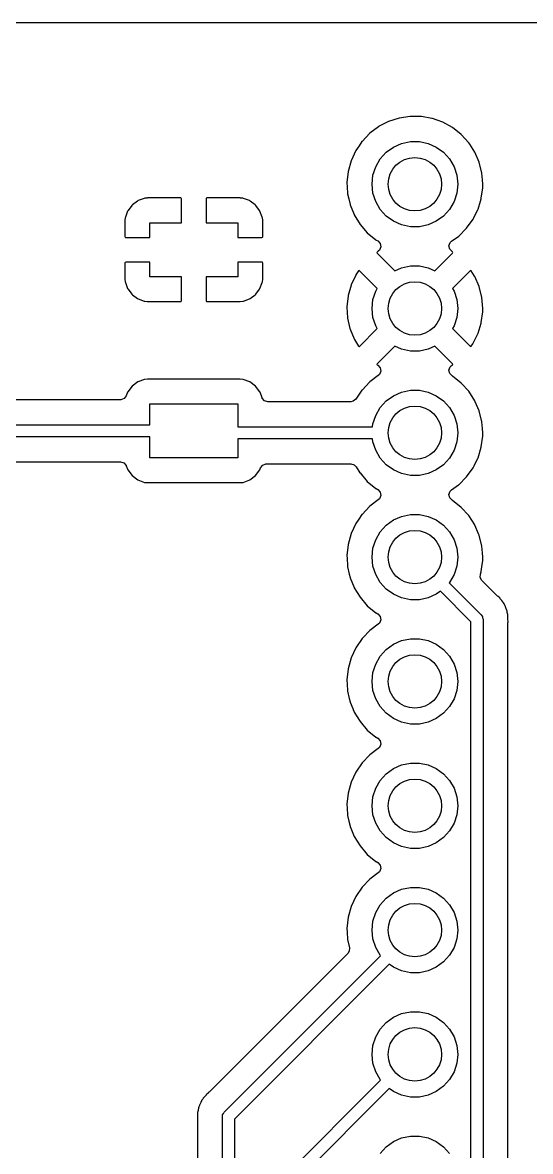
# Model space of a CAD drawing. Extents: x 189 to 319, y -167 to -61.
# Drawn here: x 253.6 to 263.98, y -83.89 to -60.82 of the extents above; entities that cross this region are included whole.
import ezdxf

# ---------------------------------------------------------------- set-up
doc = ezdxf.new("R2010")
doc.units = 0
doc.layers.add('BLACK', color=7, linetype='CONTINUOUS')

msp = doc.modelspace()

# ---------------------------------------------------------------- linework, layer by layer
at = {"layer": 'BLACK', "linetype": 'CONTINUOUS'}
for p, q in [((234.312, -60.8225), (273.681, -60.8225)), ((260.875, -62.9518), (260.702, -63.0823)), ((260.88, -62.9487), (260.875, -62.9518)), ((260.875, -62.9518), (260.875, -62.9518)), ((261.082, -62.8436), (260.88, -62.9487)), ((261.298, -62.7728), (261.082, -62.8436)), ((261.523, -62.7384), (261.298, -62.7728)), ((261.528, -62.7384), (261.523, -62.7384)), ((261.664, -62.7401), (261.528, -62.7384)), ((261.528, -62.7384), (261.528, -62.7384)), ((261.751, -62.7412), (261.664, -62.7401)), ((261.756, -62.7421), (261.751, -62.7412)), ((261.97, -62.7802), (261.756, -62.7421)), ((261.756, -62.7421), (261.756, -62.7421)), ((261.975, -62.7811), (261.97, -62.7802)), ((261.97, -62.7802), (261.97, -62.7802)), ((261.98, -62.7828), (261.975, -62.7811)), ((262.074, -62.816), (261.98, -62.7828)), ((261.98, -62.7828), (261.98, -62.7828)), ((262.19, -62.8571), (262.074, -62.816)), ((262.389, -62.9672), (262.19, -62.8571)), ((260.697, -63.0854), (260.54, -63.2501)), ((260.702, -63.0823), (260.697, -63.0854)), ((262.568, -63.1083), (262.389, -62.9672)), ((262.721, -63.2767), (262.568, -63.1083)), ((260.479, -63.3398), (260.412, -63.4382)), ((260.537, -63.2543), (260.479, -63.3398)), ((260.54, -63.2501), (260.537, -63.2543)), ((260.537, -63.2543), (260.537, -63.2543)), ((261.034, -63.4733), (261.182, -63.3656)), ((261.182, -63.3656), (261.349, -63.2911)), ((261.349, -63.2911), (261.528, -63.253)), ((261.528, -63.253), (261.712, -63.253)), ((261.712, -63.253), (261.891, -63.2911)), ((261.891, -63.2911), (262.058, -63.3656)), ((262.058, -63.3656), (262.206, -63.4733)), ((262.724, -63.281), (262.721, -63.2767)), ((262.741, -63.3083), (262.724, -63.281)), ((262.724, -63.281), (262.724, -63.281)), ((262.845, -63.4679), (262.741, -63.3083)), ((260.316, -63.6447), (260.255, -63.8642)), ((260.412, -63.4382), (260.316, -63.6447)), ((260.819, -63.7681), (260.911, -63.6095)), ((260.911, -63.6095), (261.034, -63.4733)), ((262.206, -63.4733), (262.329, -63.6095)), ((262.329, -63.6095), (262.421, -63.7681)), ((262.847, -63.4726), (262.845, -63.4679)), ((262.933, -63.672), (262.847, -63.4726)), ((262.847, -63.4726), (262.847, -63.4726)), ((260.255, -63.8642), (260.231, -64.0906)), ((260.763, -63.9423), (260.819, -63.7681)), ((262.421, -63.7681), (262.477, -63.9423)), ((262.935, -63.6767), (262.933, -63.672)), ((262.991, -63.8976), (262.935, -63.6767)), ((260.231, -64.0906), (260.231, -64.0957)), ((260.231, -64.0957), (260.236, -64.1793)), ((260.231, -64.0957), (260.231, -64.0957)), ((260.744, -64.1245), (260.763, -63.9423)), ((262.477, -63.9423), (262.496, -64.1245)), ((262.991, -63.9027), (262.991, -63.8976)), ((263.002, -64.0349), (262.991, -63.9027)), ((262.991, -63.9027), (262.991, -63.9027)), ((263.01, -64.1245), (263.002, -64.0349)), ((260.236, -64.1793), (260.244, -64.3179)), ((260.244, -64.3179), (260.245, -64.323)), ((260.245, -64.323), (260.245, -64.323)), ((260.245, -64.323), (260.268, -64.4246)), ((260.763, -64.3067), (260.744, -64.1245)), ((260.819, -64.481), (260.763, -64.3067)), ((262.477, -64.3067), (262.421, -64.481)), ((262.496, -64.1245), (262.477, -64.3067)), ((262.979, -64.411), (263.007, -64.1957)), ((263.007, -64.1957), (263.008, -64.1924)), ((263.007, -64.1957), (263.007, -64.1957)), ((263.008, -64.1924), (263.01, -64.1245)), ((255.832, -64.5588), (255.755, -64.6609)), ((255.844, -64.5462), (255.832, -64.5588)), ((255.946, -64.4697), (255.844, -64.5462)), ((255.962, -64.4612), (255.946, -64.4697)), ((256.082, -64.4161), (255.962, -64.4612)), ((256.098, -64.4124), (256.082, -64.4161)), ((256.149, -64.4069), (256.098, -64.4124)), ((256.155, -64.4065), (256.149, -64.4069)), ((256.832, -64.4065), (256.155, -64.4065)), ((256.84, -64.4082), (256.832, -64.4065)), ((256.842, -64.4094), (256.84, -64.4082)), ((256.846, -64.4246), (256.842, -64.4094)), ((256.846, -64.9145), (256.846, -64.4246)), ((257.356, -64.4124), (257.354, -64.4201)), ((257.354, -64.4201), (257.354, -64.9145)), ((257.357, -64.411), (257.356, -64.4124)), ((257.372, -64.4065), (257.357, -64.411)), ((258.045, -64.4065), (257.372, -64.4065)), ((258.051, -64.4069), (258.045, -64.4065)), ((258.102, -64.4124), (258.051, -64.4069)), ((258.118, -64.4161), (258.102, -64.4124)), ((258.238, -64.4612), (258.118, -64.4161)), ((258.254, -64.4697), (258.238, -64.4612)), ((258.356, -64.5462), (258.254, -64.4697)), ((258.368, -64.5588), (258.356, -64.5462)), ((258.445, -64.6609), (258.368, -64.5588)), ((260.268, -64.4246), (260.294, -64.5401)), ((260.294, -64.5401), (260.296, -64.5448)), ((260.296, -64.5448), (260.296, -64.5449)), ((260.296, -64.5449), (260.378, -64.7463)), ((260.911, -64.6396), (260.819, -64.481)), ((262.421, -64.481), (262.329, -64.6396)), ((262.912, -64.6361), (262.962, -64.4697)), ((262.962, -64.4697), (262.977, -64.4231)), ((262.977, -64.4231), (262.978, -64.4182)), ((262.977, -64.4231), (262.977, -64.4231)), ((262.978, -64.4182), (262.979, -64.411)), ((255.702, -64.7969), (255.698, -64.8122)), ((255.747, -64.6765), (255.702, -64.7969)), ((255.755, -64.6609), (255.747, -64.6765)), ((258.453, -64.6765), (258.445, -64.6609)), ((258.498, -64.7969), (258.453, -64.6765)), ((258.502, -64.8122), (258.498, -64.7969)), ((260.378, -64.7463), (260.38, -64.751)), ((260.38, -64.751), (260.499, -64.9452)), ((261.034, -64.7758), (260.911, -64.6396)), ((261.182, -64.8834), (261.034, -64.7758)), ((262.206, -64.7758), (262.058, -64.8834)), ((262.329, -64.6396), (262.206, -64.7758)), ((262.825, -64.8122), (262.91, -64.6407)), ((262.91, -64.6407), (262.912, -64.6361)), ((262.91, -64.6407), (262.91, -64.6407)), ((255.698, -64.8122), (255.692, -64.863)), ((255.692, -64.863), (255.692, -64.8699)), ((255.692, -64.8699), (255.692, -65.1924)), ((256.2, -65.2105), (256.2, -64.9145)), ((256.2, -64.9145), (256.846, -64.9145)), ((257.354, -64.9145), (258, -64.9145)), ((258, -64.9145), (258, -65.2105)), ((258.508, -64.863), (258.502, -64.8122)), ((258.508, -64.8699), (258.508, -64.863)), ((258.508, -65.197), (258.508, -64.8699)), ((260.499, -64.9452), (260.648, -65.1173)), ((261.349, -64.9579), (261.182, -64.8834)), ((261.528, -64.996), (261.349, -64.9579)), ((261.712, -64.996), (261.528, -64.996)), ((261.891, -64.9579), (261.712, -64.996)), ((262.058, -64.8834), (261.891, -64.9579)), ((262.517, -65.1859), (262.678, -65.0251)), ((262.678, -65.0251), (262.811, -64.8402)), ((262.811, -64.8402), (262.825, -64.8122)), ((255.692, -65.1924), (255.696, -65.2077)), ((255.696, -65.2077), (255.698, -65.2089)), ((255.698, -65.2089), (255.706, -65.2105)), ((255.706, -65.2105), (256.2, -65.2105)), ((258, -65.2105), (258.49, -65.2105)), ((258.49, -65.2105), (258.505, -65.2061)), ((258.505, -65.2061), (258.506, -65.2047)), ((258.506, -65.2047), (258.508, -65.197)), ((260.648, -65.1173), (260.823, -65.2628)), ((260.823, -65.2628), (260.827, -65.2654)), ((260.827, -65.2654), (260.827, -65.2654)), ((260.827, -65.2654), (260.861, -65.2848)), ((262.37, -65.2909), (262.517, -65.1859)), ((260.873, -65.4944), (260.851, -65.5108)), ((260.861, -65.2848), (260.909, -65.3365)), ((260.896, -65.472), (260.873, -65.4944)), ((260.923, -65.4063), (260.896, -65.472)), ((260.909, -65.3365), (260.923, -65.4063)), ((262.317, -65.3839), (262.342, -65.3175)), ((262.332, -65.4534), (262.317, -65.3839)), ((262.38, -65.5019), (262.332, -65.4534)), ((262.342, -65.3175), (262.37, -65.2909)), ((262.38, -65.5022), (262.38, -65.5019)), ((262.381, -65.5031), (262.38, -65.5022)), ((262.382, -65.5038), (262.381, -65.5031)), ((255.694, -65.7244), (255.692, -65.7321)), ((255.692, -65.7321), (255.692, -66.0592)), ((255.695, -65.723), (255.694, -65.7244)), ((255.71, -65.7185), (255.695, -65.723)), ((256.2, -65.7185), (255.71, -65.7185)), ((256.2, -66.0145), (256.2, -65.7185)), ((258.494, -65.7185), (258, -65.7185)), ((258, -65.7185), (258, -66.0145)), ((258.502, -65.7202), (258.494, -65.7185)), ((258.504, -65.7214), (258.502, -65.7202)), ((258.508, -65.7366), (258.504, -65.7214)), ((260.851, -65.5108), (260.842, -65.5222)), ((260.842, -65.5222), (260.849, -65.5345)), ((260.849, -65.5345), (261.208, -65.8938)), ((262.032, -65.8938), (262.392, -65.5332)), ((262.384, -65.5051), (262.382, -65.5038)), ((262.392, -65.51), (262.384, -65.5051)), ((262.399, -65.5204), (262.392, -65.51)), ((262.392, -65.5332), (262.399, -65.5204)), ((258.508, -66.0592), (258.508, -65.7366)), ((260.467, -65.898), (260.415, -65.9742)), ((260.479, -65.8884), (260.467, -65.898)), ((260.491, -65.8947), (260.479, -65.8884)), ((260.851, -66.2543), (260.491, -65.8947)), ((261.208, -65.8938), (261.349, -65.8311)), ((261.349, -65.8311), (261.528, -65.793)), ((261.528, -65.793), (261.712, -65.793)), ((261.712, -65.793), (261.891, -65.8311)), ((261.891, -65.8311), (262.032, -65.8938)), ((262.752, -65.8919), (262.389, -66.2543)), ((262.761, -65.8875), (262.752, -65.8919)), ((262.772, -65.8967), (262.761, -65.8875)), ((262.841, -66.0038), (262.772, -65.8967)), ((255.692, -66.0592), (255.692, -66.066)), ((255.692, -66.066), (255.698, -66.1169)), ((255.698, -66.1169), (255.702, -66.1321)), ((255.702, -66.1321), (255.747, -66.2526)), ((256.846, -66.0145), (256.2, -66.0145)), ((256.846, -66.509), (256.846, -66.0145)), ((258, -66.0145), (257.354, -66.0145)), ((257.354, -66.0145), (257.354, -66.5044)), ((258.453, -66.2526), (258.498, -66.1321)), ((258.498, -66.1321), (258.502, -66.1169)), ((258.502, -66.1169), (258.508, -66.066)), ((258.508, -66.066), (258.508, -66.0592)), ((260.315, -66.1899), (260.257, -66.3993)), ((260.319, -66.1802), (260.315, -66.1899)), ((260.41, -65.9831), (260.319, -66.1802)), ((260.415, -65.9742), (260.41, -65.9831)), ((262.846, -66.0129), (262.841, -66.0038)), ((262.933, -66.2122), (262.846, -66.0129)), ((255.747, -66.2526), (255.755, -66.2682)), ((255.755, -66.2682), (255.832, -66.3703)), ((255.832, -66.3703), (255.844, -66.3828)), ((255.844, -66.3828), (255.946, -66.4593)), ((258.254, -66.4593), (258.356, -66.3828)), ((258.356, -66.3828), (258.368, -66.3703)), ((258.368, -66.3703), (258.445, -66.2682)), ((258.445, -66.2682), (258.453, -66.2526)), ((260.255, -66.4094), (260.232, -66.6255)), ((260.257, -66.3993), (260.255, -66.4094)), ((260.763, -66.4823), (260.819, -66.3081)), ((260.819, -66.3081), (260.851, -66.2543)), ((262.389, -66.2543), (262.421, -66.3081)), ((262.421, -66.3081), (262.477, -66.4823)), ((262.936, -66.2219), (262.933, -66.2122)), ((262.989, -66.4326), (262.936, -66.2219)), ((255.946, -66.4593), (255.962, -66.4679)), ((255.962, -66.4679), (256.082, -66.513)), ((256.082, -66.513), (256.098, -66.5166)), ((256.098, -66.5166), (256.149, -66.5222)), ((256.149, -66.5222), (256.155, -66.5225)), ((256.155, -66.5225), (256.828, -66.5225)), ((256.828, -66.5225), (256.843, -66.5181)), ((256.843, -66.5181), (256.844, -66.5167)), ((256.844, -66.5167), (256.846, -66.509)), ((257.354, -66.5044), (257.358, -66.5197)), ((257.358, -66.5197), (257.36, -66.5209)), ((257.36, -66.5209), (257.368, -66.5225)), ((257.368, -66.5225), (258.045, -66.5225)), ((258.045, -66.5225), (258.051, -66.5222)), ((258.051, -66.5222), (258.102, -66.5166)), ((258.102, -66.5166), (258.118, -66.513)), ((258.118, -66.513), (258.238, -66.4679)), ((258.238, -66.4679), (258.254, -66.4593)), ((260.232, -66.6255), (260.232, -66.6358)), ((260.232, -66.6358), (260.244, -66.8527)), ((260.744, -66.6645), (260.763, -66.4823)), ((262.477, -66.4823), (262.496, -66.6645)), ((262.991, -66.4428), (262.989, -66.4326)), ((263.009, -66.6612), (262.991, -66.4428)), ((260.244, -66.8527), (260.246, -66.8629)), ((260.246, -66.8629), (260.293, -67.0749)), ((260.763, -66.8467), (260.744, -66.6645)), ((260.819, -67.021), (260.763, -66.8467)), ((262.477, -66.8467), (262.421, -67.021)), ((262.496, -66.6645), (262.477, -66.8467)), ((262.978, -66.9529), (263.007, -66.7357)), ((263.007, -66.729), (263.009, -66.6679)), ((263.007, -66.7357), (263.007, -66.729)), ((263.009, -66.6679), (263.009, -66.6612)), ((260.293, -67.0749), (260.296, -67.0847)), ((260.296, -67.0847), (260.378, -67.286)), ((260.487, -67.4388), (260.851, -67.0748)), ((260.851, -67.0748), (260.819, -67.021)), ((262.421, -67.021), (262.389, -67.0748)), ((262.389, -67.0748), (262.749, -67.4346)), ((262.913, -67.1709), (262.976, -66.963)), ((262.976, -66.963), (262.978, -66.9529)), ((260.378, -67.286), (260.383, -67.2952)), ((260.383, -67.2952), (260.467, -67.4331)), ((262.813, -67.3753), (262.909, -67.1805)), ((262.909, -67.1805), (262.913, -67.1709)), ((260.467, -67.4331), (260.478, -67.4425)), ((260.478, -67.4425), (260.487, -67.4388)), ((261.208, -67.4353), (260.848, -67.7962)), ((261.349, -67.4979), (261.208, -67.4353)), ((261.528, -67.536), (261.349, -67.4979)), ((261.712, -67.536), (261.528, -67.536)), ((261.891, -67.4979), (261.712, -67.536)), ((262.032, -67.4353), (261.891, -67.4979)), ((262.39, -67.7933), (262.032, -67.4353)), ((262.749, -67.4346), (262.761, -67.4412)), ((262.761, -67.4412), (262.773, -67.4322)), ((262.773, -67.4322), (262.808, -67.3841)), ((262.808, -67.3841), (262.813, -67.3753)), ((260.848, -67.7962), (260.841, -67.8086)), ((260.841, -67.8086), (260.846, -67.8157)), ((262.388, -67.8171), (262.397, -67.8064)), ((262.397, -67.8064), (262.39, -67.7933)), ((260.873, -68.0338), (260.702, -68.1623)), ((260.846, -67.8157), (260.861, -67.8242)), ((260.861, -67.8242), (260.909, -67.8759)), ((260.896, -68.0114), (260.873, -68.0338)), ((260.922, -67.9457), (260.896, -68.0114)), ((260.909, -67.8759), (260.922, -67.9457)), ((262.317, -67.9234), (262.342, -67.8569)), ((262.332, -67.9928), (262.317, -67.9234)), ((262.38, -68.0416), (262.332, -67.9928)), ((262.342, -67.8569), (262.37, -67.8303)), ((262.37, -67.8303), (262.388, -67.8171)), ((255.837, -68.2513), (255.749, -68.3678)), ((255.953, -68.1639), (255.837, -68.2513)), ((256.09, -68.1128), (255.953, -68.1639)), ((256.152, -68.106), (256.09, -68.1128)), ((258.048, -68.106), (256.152, -68.106)), ((258.11, -68.1128), (258.048, -68.106)), ((258.247, -68.1639), (258.11, -68.1128)), ((258.363, -68.2513), (258.247, -68.1639)), ((258.451, -68.3678), (258.363, -68.2513)), ((260.697, -68.1654), (260.54, -68.3301)), ((260.702, -68.1623), (260.697, -68.1654)), ((262.38, -68.0418), (262.38, -68.0416)), ((262.381, -68.0424), (262.38, -68.0418)), ((262.382, -68.0432), (262.381, -68.0424)), ((262.389, -68.0472), (262.382, -68.0432)), ((262.568, -68.1883), (262.389, -68.0472)), ((262.721, -68.3567), (262.568, -68.1883)), ((255.719, -68.4493), (255.676, -68.506)), ((255.746, -68.3762), (255.719, -68.4493)), ((255.749, -68.3678), (255.746, -68.3762)), ((258.454, -68.3762), (258.451, -68.3678)), ((258.496, -68.4893), (258.454, -68.3762)), ((258.5, -68.4974), (258.496, -68.4893)), ((258.546, -68.551), (258.5, -68.4974)), ((260.537, -68.3343), (260.413, -68.516)), ((260.54, -68.3301), (260.537, -68.3343)), ((260.537, -68.3343), (260.537, -68.3343)), ((261.034, -68.5533), (261.182, -68.4456)), ((261.182, -68.4456), (261.349, -68.3711)), ((261.349, -68.3711), (261.528, -68.333)), ((261.528, -68.333), (261.712, -68.333)), ((261.712, -68.333), (261.891, -68.3711)), ((261.891, -68.3711), (262.058, -68.4456)), ((262.058, -68.4456), (262.206, -68.5533)), ((262.845, -68.5479), (262.721, -68.3567)), ((255.601, -68.531), (252.399, -68.531)), ((255.61, -68.5307), (255.601, -68.531)), ((255.676, -68.506), (255.61, -68.5307)), ((256.2, -69.0395), (256.2, -68.6145)), ((256.2, -68.6145), (258, -68.6145)), ((258, -68.6145), (258, -69.0795)), ((258.614, -68.571), (258.546, -68.551)), ((260.309, -68.571), (258.614, -68.571)), ((260.358, -68.561), (260.309, -68.571)), ((260.413, -68.516), (260.358, -68.561)), ((260.819, -68.8481), (260.911, -68.6895)), ((260.911, -68.6895), (261.034, -68.5533)), ((262.206, -68.5533), (262.329, -68.6895)), ((262.329, -68.6895), (262.421, -68.8481)), ((262.847, -68.5526), (262.845, -68.5479)), ((262.855, -68.571), (262.847, -68.5526)), ((262.847, -68.5526), (262.847, -68.5526)), ((262.935, -68.7567), (262.855, -68.571)), ((260.763, -69.0223), (260.819, -68.8481)), ((262.421, -68.8481), (262.477, -69.0223)), ((262.991, -68.9776), (262.935, -68.7567)), ((251.8, -69.0395), (256.2, -69.0395)), ((258, -69.0795), (260.757, -69.0795)), ((260.757, -69.0795), (260.763, -69.0223)), ((262.477, -69.0223), (262.496, -69.2045)), ((262.991, -68.9827), (262.991, -68.9776)), ((263.002, -69.1149), (262.991, -68.9827)), ((262.991, -68.9827), (262.991, -68.9827)), ((263.01, -69.2045), (263.002, -69.1149)), ((256.2, -69.2895), (251.8, -69.2895)), ((256.2, -69.7145), (256.2, -69.2895)), ((260.757, -69.3295), (258, -69.3295)), ((258, -69.3295), (258, -69.7145)), ((260.763, -69.3867), (260.757, -69.3295)), ((260.819, -69.561), (260.763, -69.3867)), ((262.477, -69.3867), (262.421, -69.561)), ((262.496, -69.2045), (262.477, -69.3867)), ((262.979, -69.4931), (263.007, -69.2757)), ((263.007, -69.2757), (263.008, -69.2724)), ((263.007, -69.2757), (263.007, -69.2757)), ((263.008, -69.2724), (263.01, -69.2045)), ((260.911, -69.7196), (260.819, -69.561)), ((262.421, -69.561), (262.329, -69.7196)), ((262.912, -69.7161), (262.978, -69.4982)), ((262.978, -69.4982), (262.979, -69.4931)), ((252.399, -69.798), (255.601, -69.798)), ((255.601, -69.798), (255.669, -69.818)), ((255.669, -69.818), (255.715, -69.8717)), ((255.715, -69.8717), (255.719, -69.8798)), ((255.719, -69.8798), (255.749, -69.9612)), ((258, -69.7145), (256.2, -69.7145)), ((258.466, -69.9198), (258.509, -69.863)), ((258.509, -69.863), (258.575, -69.8383)), ((258.575, -69.8383), (258.584, -69.838)), ((258.584, -69.838), (260.313, -69.838)), ((260.313, -69.838), (260.382, -69.858)), ((260.382, -69.858), (260.421, -69.8982)), ((261.034, -69.8558), (260.911, -69.7196)), ((261.182, -69.9634), (261.034, -69.8558)), ((262.206, -69.8558), (262.058, -69.9634)), ((262.329, -69.7196), (262.206, -69.8558)), ((262.811, -69.9202), (262.831, -69.8798)), ((262.831, -69.8798), (262.91, -69.7207)), ((262.91, -69.7207), (262.912, -69.7161)), ((262.91, -69.7207), (262.91, -69.7207)), ((255.749, -69.9612), (255.837, -70.0778)), ((255.837, -70.0778), (255.953, -70.1651)), ((258.247, -70.1651), (258.363, -70.0778)), ((258.363, -70.0778), (258.451, -69.9612)), ((258.451, -69.9612), (258.466, -69.9198)), ((260.421, -69.8982), (260.496, -70.0208)), ((260.496, -70.0208), (260.496, -70.0208)), ((260.496, -70.0208), (260.499, -70.0252)), ((260.499, -70.0252), (260.648, -70.1973)), ((261.349, -70.0379), (261.182, -69.9634)), ((261.528, -70.076), (261.349, -70.0379)), ((261.712, -70.076), (261.528, -70.076)), ((261.891, -70.0379), (261.712, -70.076)), ((262.058, -69.9634), (261.891, -70.0379)), ((262.517, -70.2659), (262.678, -70.1051)), ((262.678, -70.1051), (262.811, -69.9202)), ((255.953, -70.1651), (256.09, -70.2163)), ((256.09, -70.2163), (256.152, -70.223)), ((256.152, -70.223), (258.048, -70.223)), ((258.048, -70.223), (258.11, -70.2163)), ((258.11, -70.2163), (258.247, -70.1651)), ((260.648, -70.1973), (260.823, -70.3428)), ((260.823, -70.3428), (260.827, -70.3454)), ((260.827, -70.3454), (260.827, -70.3454)), ((260.827, -70.3454), (260.86, -70.3646)), ((262.37, -70.3706), (262.513, -70.2689)), ((262.513, -70.2689), (262.517, -70.2659)), ((262.513, -70.2689), (262.513, -70.2689)), ((260.872, -70.5741), (260.697, -70.7054)), ((260.86, -70.3646), (260.909, -70.4162)), ((260.895, -70.5518), (260.872, -70.5741)), ((260.922, -70.486), (260.895, -70.5518)), ((260.909, -70.4162), (260.922, -70.486)), ((262.318, -70.4636), (262.343, -70.3972)), ((262.332, -70.5331), (262.318, -70.4636)), ((262.38, -70.5815), (262.332, -70.5331)), ((262.343, -70.3972), (262.37, -70.3706)), ((260.697, -70.7054), (260.54, -70.8701)), ((262.38, -70.5818), (262.38, -70.5815)), ((262.382, -70.5828), (262.38, -70.5818)), ((262.382, -70.5835), (262.382, -70.5828)), ((262.389, -70.5872), (262.382, -70.5835)), ((262.568, -70.7283), (262.389, -70.5872)), ((262.721, -70.8967), (262.568, -70.7283)), ((260.473, -70.9684), (260.412, -71.0582)), ((260.537, -70.8743), (260.473, -70.9684)), ((260.54, -70.8701), (260.537, -70.8743)), ((260.537, -70.8743), (260.537, -70.8743)), ((261.034, -71.0933), (261.182, -70.9856)), ((261.182, -70.9856), (261.349, -70.9111)), ((261.349, -70.9111), (261.528, -70.873)), ((261.528, -70.873), (261.712, -70.873)), ((261.712, -70.873), (261.891, -70.9111)), ((261.891, -70.9111), (262.058, -70.9856)), ((262.058, -70.9856), (262.206, -71.0933)), ((262.845, -71.0879), (262.721, -70.8967)), ((260.316, -71.2647), (260.255, -71.4842)), ((260.412, -71.0582), (260.316, -71.2647)), ((260.819, -71.3881), (260.911, -71.2295)), ((260.911, -71.2295), (261.034, -71.0933)), ((262.206, -71.0933), (262.329, -71.2295)), ((262.329, -71.2295), (262.421, -71.3881)), ((262.847, -71.0926), (262.845, -71.0879)), ((262.924, -71.2699), (262.847, -71.0926)), ((262.847, -71.0926), (262.847, -71.0926)), ((260.255, -71.4842), (260.231, -71.7106)), ((260.763, -71.5623), (260.819, -71.3881)), ((262.421, -71.3881), (262.477, -71.5623)), ((262.935, -71.2967), (262.924, -71.2699)), ((262.991, -71.5176), (262.935, -71.2967)), ((260.231, -71.7106), (260.231, -71.7157)), ((260.231, -71.7157), (260.231, -71.7157)), ((260.231, -71.7157), (260.234, -71.7573)), ((260.744, -71.7445), (260.763, -71.5623)), ((262.477, -71.5623), (262.496, -71.7445)), ((262.991, -71.5227), (262.991, -71.5176)), ((263.002, -71.6549), (262.991, -71.5227)), ((262.991, -71.5227), (262.991, -71.5227)), ((263.01, -71.7445), (263.002, -71.6549)), ((260.234, -71.7573), (260.244, -71.9379)), ((260.244, -71.9379), (260.245, -71.943)), ((260.245, -71.943), (260.245, -71.943)), ((260.245, -71.943), (260.279, -72.0952)), ((260.763, -71.9267), (260.744, -71.7445)), ((260.819, -72.101), (260.763, -71.9267)), ((262.477, -71.9267), (262.421, -72.101)), ((262.496, -71.7445), (262.477, -71.9267)), ((262.978, -72.0382), (262.991, -71.943)), ((262.991, -71.943), (263.007, -71.8157)), ((263.007, -71.8157), (263.008, -71.8124)), ((263.007, -71.8157), (263.007, -71.8157)), ((263.008, -71.8124), (263.01, -71.7445)), ((260.279, -72.0952), (260.294, -72.1601)), ((260.294, -72.1601), (260.296, -72.1649)), ((260.296, -72.1649), (260.296, -72.1649)), ((260.296, -72.1649), (260.378, -72.366)), ((260.911, -72.2596), (260.819, -72.101)), ((262.421, -72.101), (262.329, -72.2596)), ((262.958, -72.1586), (262.961, -72.0952)), ((262.992, -72.2209), (262.958, -72.1586)), ((262.961, -72.0952), (262.977, -72.0431)), ((262.977, -72.0431), (262.978, -72.0382)), ((262.977, -72.0431), (262.977, -72.0431)), ((260.378, -72.366), (260.38, -72.371)), ((260.38, -72.371), (260.499, -72.5652)), ((261.034, -72.3958), (260.911, -72.2596)), ((261.182, -72.5034), (261.034, -72.3958)), ((262.329, -72.2596), (262.321, -72.2686)), ((262.321, -72.2686), (262.978, -72.9261)), ((263.313, -72.5413), (262.992, -72.2209)), ((260.499, -72.5652), (260.648, -72.7373)), ((261.349, -72.5779), (261.182, -72.5034)), ((261.528, -72.616), (261.349, -72.5779)), ((261.712, -72.616), (261.528, -72.616)), ((261.891, -72.5779), (261.712, -72.616)), ((262.058, -72.5034), (261.891, -72.5779)), ((262.142, -72.4428), (262.058, -72.5034)), ((262.765, -73.0663), (262.142, -72.4428)), ((263.321, -72.5492), (263.313, -72.5413)), ((263.355, -72.5774), (263.321, -72.5492)), ((263.367, -72.5938), (263.355, -72.5774)), ((263.38, -72.6088), (263.367, -72.5938)), ((263.395, -72.6232), (263.38, -72.6088)), ((263.399, -72.63), (263.395, -72.6232)), ((263.417, -72.6612), (263.399, -72.63)), ((260.648, -72.7373), (260.823, -72.8828)), ((260.823, -72.8828), (260.827, -72.8854)), ((263.424, -72.6712), (263.417, -72.6612)), ((263.45, -72.7069), (263.424, -72.6712)), ((263.452, -72.7143), (263.45, -72.7069)), ((263.457, -72.7258), (263.452, -72.7143)), ((263.452, -72.7143), (263.452, -72.7143)), ((263.466, -72.7435), (263.457, -72.7258)), ((263.472, -72.7541), (263.466, -72.7435)), ((263.476, -72.7609), (263.472, -72.7541)), ((263.472, -72.7541), (263.472, -72.7541)), ((263.487, -72.7995), (263.476, -72.7609)), ((263.488, -72.8034), (263.487, -72.7995)), ((263.492, -72.8146), (263.488, -72.8034)), ((263.506, -72.8484), (263.492, -72.8146)), ((263.508, -72.8557), (263.506, -72.8484)), ((263.509, -72.8636), (263.508, -72.8557)), ((263.511, -72.8758), (263.509, -72.8636)), ((263.515, -72.8952), (263.511, -72.8758)), ((260.872, -73.1141), (260.697, -73.2454)), ((260.827, -72.8854), (260.827, -72.8854)), ((260.827, -72.8854), (260.86, -72.9046)), ((260.86, -72.9046), (260.909, -72.9562)), ((260.895, -73.0918), (260.872, -73.1141)), ((260.922, -73.026), (260.895, -73.0918)), ((260.909, -72.9562), (260.922, -73.026)), ((262.765, -85.0382), (262.765, -73.0663)), ((262.978, -72.9261), (262.992, -72.944)), ((262.992, -72.944), (262.995, -72.947)), ((262.995, -72.947), (262.996, -72.9497)), ((262.996, -72.9497), (263, -72.9549)), ((263, -72.9549), (263.006, -72.985)), ((263.006, -72.985), (263.015, -73.0145)), ((263.015, -73.0145), (263.015, -85.09)), ((263.521, -72.9146), (263.515, -72.8952)), ((263.522, -72.9562), (263.521, -72.9146)), ((263.522, -72.9588), (263.522, -72.9562)), ((263.523, -72.9707), (263.522, -72.9588)), ((263.524, -72.9747), (263.523, -72.9707)), ((263.524, -73.0026), (263.524, -72.9747)), ((263.524, -73.0065), (263.524, -73.0026)), ((263.526, -73.0746), (263.524, -73.0065)), ((263.524, -73.0821), (263.526, -73.0746)), ((263.524, -73.0933), (263.524, -73.0821)), ((263.524, -85.0542), (263.524, -73.0933)), ((260.694, -73.2492), (260.563, -73.3862)), ((260.697, -73.2454), (260.694, -73.2492)), ((260.54, -73.4101), (260.412, -73.5982)), ((260.563, -73.3862), (260.54, -73.4101)), ((261.034, -73.6333), (261.182, -73.5256)), ((261.182, -73.5256), (261.349, -73.4511)), ((261.349, -73.4511), (261.528, -73.413)), ((261.528, -73.413), (261.712, -73.413)), ((261.712, -73.413), (261.891, -73.4511)), ((261.891, -73.4511), (262.058, -73.5256)), ((262.058, -73.5256), (262.206, -73.6333)), ((260.316, -73.8047), (260.255, -74.0242)), ((260.412, -73.5982), (260.316, -73.8047)), ((260.819, -73.9281), (260.911, -73.7695)), ((260.911, -73.7695), (261.034, -73.6333)), ((262.206, -73.6333), (262.329, -73.7695)), ((262.329, -73.7695), (262.421, -73.9281)), ((260.255, -74.0242), (260.231, -74.2506)), ((260.763, -74.1023), (260.819, -73.9281)), ((262.421, -73.9281), (262.477, -74.1023)), ((260.231, -74.2506), (260.231, -74.2557)), ((260.231, -74.2557), (260.231, -74.2557)), ((260.231, -74.2557), (260.236, -74.3393)), ((260.744, -74.2845), (260.763, -74.1023)), ((262.477, -74.1023), (262.496, -74.2845)), ((260.236, -74.3393), (260.244, -74.4779)), ((260.244, -74.4779), (260.245, -74.483)), ((260.245, -74.483), (260.245, -74.483)), ((260.245, -74.483), (260.279, -74.6352)), ((260.763, -74.4667), (260.744, -74.2845)), ((260.819, -74.641), (260.763, -74.4667)), ((262.477, -74.4667), (262.421, -74.641)), ((262.496, -74.2845), (262.477, -74.4667)), ((260.279, -74.6352), (260.294, -74.7001)), ((260.294, -74.7001), (260.296, -74.7048)), ((260.296, -74.7048), (260.296, -74.7049)), ((260.296, -74.7049), (260.351, -74.8397)), ((260.911, -74.7996), (260.819, -74.641)), ((262.421, -74.641), (262.329, -74.7996)), ((260.351, -74.8397), (260.38, -74.911)), ((260.38, -74.911), (260.499, -75.1052)), ((261.034, -74.9358), (260.911, -74.7996)), ((261.182, -75.0434), (261.034, -74.9358)), ((262.206, -74.9358), (262.058, -75.0434)), ((262.329, -74.7996), (262.206, -74.9358)), ((260.499, -75.1052), (260.648, -75.2773)), ((261.349, -75.1179), (261.182, -75.0434)), ((261.528, -75.156), (261.349, -75.1179)), ((261.712, -75.156), (261.528, -75.156)), ((261.891, -75.1179), (261.712, -75.156)), ((262.058, -75.0434), (261.891, -75.1179)), ((260.648, -75.2773), (260.823, -75.4228)), ((260.823, -75.4228), (260.827, -75.4254)), ((260.827, -75.4254), (260.827, -75.4254)), ((260.827, -75.4254), (260.86, -75.4446)), ((260.86, -75.4446), (260.909, -75.4962)), ((260.895, -75.6318), (260.872, -75.6541)), ((260.922, -75.566), (260.895, -75.6318)), ((260.909, -75.4962), (260.922, -75.566)), ((260.697, -75.7854), (260.54, -75.9501)), ((260.872, -75.6541), (260.697, -75.7854)), ((260.54, -75.9501), (260.412, -76.1382)), ((261.034, -76.1733), (261.182, -76.0656)), ((261.182, -76.0656), (261.349, -75.9911)), ((261.349, -75.9911), (261.528, -75.953)), ((261.528, -75.953), (261.712, -75.953)), ((261.712, -75.953), (261.891, -75.9911)), ((261.891, -75.9911), (262.058, -76.0656)), ((262.058, -76.0656), (262.206, -76.1733)), ((260.412, -76.1382), (260.316, -76.3447)), ((260.819, -76.4681), (260.911, -76.3095)), ((260.911, -76.3095), (261.034, -76.1733)), ((262.206, -76.1733), (262.329, -76.3095)), ((262.329, -76.3095), (262.421, -76.4681)), ((260.255, -76.5642), (260.231, -76.7906)), ((260.316, -76.3447), (260.255, -76.5642)), ((260.763, -76.6423), (260.819, -76.4681)), ((262.421, -76.4681), (262.477, -76.6423)), ((260.231, -76.7906), (260.231, -76.7957)), ((260.231, -76.7957), (260.231, -76.7957)), ((260.231, -76.7957), (260.235, -76.8699)), ((260.744, -76.8245), (260.763, -76.6423)), ((262.477, -76.6423), (262.496, -76.8245)), ((260.235, -76.8699), (260.244, -77.0179)), ((260.244, -77.0179), (260.245, -77.023)), ((260.245, -77.023), (260.245, -77.023)), ((260.245, -77.023), (260.271, -77.1399)), ((260.763, -77.0067), (260.744, -76.8245)), ((260.819, -77.181), (260.763, -77.0067)), ((262.477, -77.0067), (262.421, -77.181)), ((262.496, -76.8245), (262.477, -77.0067)), ((260.271, -77.1399), (260.294, -77.2401)), ((260.294, -77.2401), (260.296, -77.2448)), ((260.296, -77.2448), (260.296, -77.2449)), ((260.296, -77.2449), (260.352, -77.3824)), ((260.911, -77.3396), (260.819, -77.181)), ((262.421, -77.181), (262.329, -77.3396)), ((260.352, -77.3824), (260.38, -77.451)), ((260.38, -77.451), (260.499, -77.6452)), ((261.034, -77.4758), (260.911, -77.3396)), ((261.182, -77.5834), (261.034, -77.4758)), ((262.206, -77.4758), (262.058, -77.5834)), ((262.329, -77.3396), (262.206, -77.4758)), ((260.499, -77.6452), (260.648, -77.8173)), ((261.349, -77.6579), (261.182, -77.5834)), ((261.528, -77.696), (261.349, -77.6579)), ((261.712, -77.696), (261.528, -77.696)), ((261.891, -77.6579), (261.712, -77.696)), ((262.058, -77.5834), (261.891, -77.6579)), ((260.648, -77.8173), (260.823, -77.9628)), ((260.823, -77.9628), (260.827, -77.9654)), ((260.827, -77.9654), (260.827, -77.9654)), ((260.827, -77.9654), (260.86, -77.9846)), ((260.86, -77.9846), (260.909, -78.0362)), ((260.895, -78.1718), (260.872, -78.1941)), ((260.922, -78.106), (260.895, -78.1718)), ((260.909, -78.0362), (260.922, -78.106)), ((260.694, -78.3292), (260.547, -78.4831)), ((260.697, -78.3254), (260.694, -78.3292)), ((260.872, -78.1941), (260.697, -78.3254)), ((260.54, -78.4901), (260.412, -78.6782)), ((260.547, -78.4831), (260.54, -78.4901)), ((261.034, -78.7133), (261.182, -78.6056)), ((261.182, -78.6056), (261.349, -78.5311)), ((261.349, -78.5311), (261.528, -78.493)), ((261.528, -78.493), (261.712, -78.493)), ((261.712, -78.493), (261.891, -78.5311)), ((261.891, -78.5311), (262.058, -78.6056)), ((262.058, -78.6056), (262.206, -78.7133)), ((260.412, -78.6782), (260.316, -78.8847)), ((260.819, -79.0081), (260.911, -78.8495)), ((260.911, -78.8495), (261.034, -78.7133)), ((262.206, -78.7133), (262.329, -78.8495)), ((262.329, -78.8495), (262.421, -79.0081)), ((260.255, -79.1042), (260.231, -79.3306)), ((260.316, -78.8847), (260.255, -79.1042)), ((260.763, -79.1823), (260.819, -79.0081)), ((262.421, -79.0081), (262.477, -79.1823)), ((260.231, -79.3306), (260.231, -79.3357)), ((260.231, -79.3357), (260.231, -79.3357)), ((260.231, -79.3357), (260.235, -79.4099)), ((260.744, -79.3645), (260.763, -79.1823)), ((262.477, -79.1823), (262.496, -79.3645)), ((260.235, -79.4099), (260.244, -79.5579)), ((260.244, -79.5579), (260.281, -79.7242)), ((260.763, -79.5467), (260.744, -79.3645)), ((260.819, -79.721), (260.763, -79.5467)), ((262.477, -79.5467), (262.421, -79.721)), ((262.496, -79.3645), (262.477, -79.5467)), ((260.277, -79.7951), (260.248, -79.841)), ((260.281, -79.7242), (260.277, -79.7951)), ((260.911, -79.8796), (260.819, -79.721)), ((262.421, -79.721), (262.329, -79.8796)), ((260.248, -79.841), (257.418, -82.6709)), ((257.722, -83.0861), (260.919, -79.8886)), ((260.919, -79.8886), (260.911, -79.8796)), ((262.206, -80.0158), (262.058, -80.1234)), ((262.329, -79.8796), (262.206, -80.0158)), ((261.098, -80.0628), (257.935, -83.2263)), ((261.182, -80.1234), (261.098, -80.0628)), ((261.349, -80.1979), (261.182, -80.1234)), ((261.528, -80.236), (261.349, -80.1979)), ((261.712, -80.236), (261.528, -80.236)), ((261.891, -80.1979), (261.712, -80.236)), ((262.058, -80.1234), (261.891, -80.1979)), ((261.034, -81.2533), (261.182, -81.1456)), ((261.182, -81.1456), (261.349, -81.0711)), ((261.349, -81.0711), (261.528, -81.033)), ((261.528, -81.033), (261.712, -81.033)), ((261.712, -81.033), (261.891, -81.0711)), ((261.891, -81.0711), (262.058, -81.1456)), ((262.058, -81.1456), (262.206, -81.2533)), ((260.819, -81.5481), (260.911, -81.3895)), ((260.911, -81.3895), (261.034, -81.2533)), ((262.206, -81.2533), (262.329, -81.3895)), ((262.329, -81.3895), (262.421, -81.5481)), ((260.763, -81.7223), (260.819, -81.5481)), ((262.421, -81.5481), (262.477, -81.7223)), ((260.744, -81.9045), (260.763, -81.7223)), ((262.477, -81.7223), (262.496, -81.9045)), ((260.763, -82.0867), (260.744, -81.9045)), ((260.819, -82.261), (260.763, -82.0867)), ((262.477, -82.0867), (262.421, -82.261)), ((262.496, -81.9045), (262.477, -82.0867)), ((260.911, -82.4196), (260.819, -82.261)), ((262.421, -82.261), (262.329, -82.4196)), ((258.357, -84.9911), (260.919, -82.4286)), ((260.919, -82.4286), (260.911, -82.4196)), ((262.206, -82.5558), (262.058, -82.6634)), ((262.329, -82.4196), (262.206, -82.5558)), ((257.293, -82.7992), (257.29, -82.8062)), ((257.324, -82.767), (257.293, -82.7992)), ((257.331, -82.758), (257.324, -82.767)), ((257.334, -82.7548), (257.331, -82.758)), ((257.354, -82.735), (257.334, -82.7548)), ((257.356, -82.7322), (257.354, -82.735)), ((257.398, -82.6883), (257.356, -82.7322)), ((257.403, -82.6825), (257.398, -82.6883)), ((257.409, -82.6784), (257.403, -82.6825)), ((257.418, -82.6709), (257.409, -82.6784)), ((261.098, -82.6028), (258.57, -85.1313)), ((261.182, -82.6634), (261.098, -82.6028)), ((261.349, -82.7379), (261.182, -82.6634)), ((261.528, -82.776), (261.349, -82.7379)), ((261.712, -82.776), (261.528, -82.776)), ((261.891, -82.7379), (261.712, -82.776)), ((262.058, -82.6634), (261.891, -82.7379)), ((257.196, -83.0042), (257.19, -83.0401)), ((257.197, -82.9964), (257.196, -83.0042)), ((257.196, -83.0042), (257.196, -83.0042)), ((257.205, -82.9778), (257.197, -82.9964)), ((257.211, -82.9591), (257.205, -82.9778)), ((257.214, -82.9471), (257.211, -82.9591)), ((257.216, -82.9395), (257.214, -82.9471)), ((257.214, -82.9471), (257.214, -82.9471)), ((257.238, -82.9007), (257.216, -82.9395)), ((257.243, -82.8901), (257.238, -82.9007)), ((257.257, -82.8568), (257.243, -82.8901)), ((257.26, -82.8495), (257.257, -82.8568)), ((257.257, -82.8568), (257.257, -82.8568)), ((257.273, -82.8335), (257.26, -82.8495)), ((257.284, -82.817), (257.273, -82.8335)), ((257.29, -82.8062), (257.284, -82.817)), ((257.29, -82.8062), (257.29, -82.8062)), ((257.175, -83.1345), (257.172, -83.1545)), ((257.172, -83.1545), (257.173, -83.1624)), ((257.173, -83.1624), (257.176, -83.1985)), ((257.176, -83.1148), (257.175, -83.1345)), ((257.187, -83.0517), (257.176, -83.0945)), ((257.176, -83.0945), (257.176, -83.1148)), ((257.176, -83.1985), (257.176, -83.2104)), ((257.176, -83.2104), (257.176, -120.793)), ((257.19, -83.0401), (257.187, -83.0517)), ((257.685, -83.1745), (257.688, -83.1525)), ((257.685, -121.218), (257.685, -83.1745)), ((257.688, -83.1479), (257.689, -83.1454)), ((257.688, -83.1525), (257.688, -83.1479)), ((257.689, -83.1454), (257.69, -83.139)), ((257.69, -83.139), (257.707, -83.1132)), ((257.707, -83.1132), (257.722, -83.0861)), ((257.935, -83.2263), (257.935, -121.218)), ((261.034, -83.7933), (261.182, -83.6856)), ((261.182, -83.6856), (261.349, -83.6111)), ((261.349, -83.6111), (261.528, -83.573)), ((261.528, -83.573), (261.712, -83.573)), ((261.712, -83.573), (261.891, -83.6111)), ((261.891, -83.6111), (262.058, -83.6856)), ((262.058, -83.6856), (262.206, -83.7933)), ((260.911, -83.9295), (261.034, -83.7933)), ((262.206, -83.7933), (262.329, -83.9295))]:
    msp.add_line(p, q, dxfattribs=at)
at = {"layer": 'BLACK'}
for centre in [(261.62, -64.1245), (261.62, -66.6645), (261.62, -69.2045), (261.62, -71.7445), (261.62, -74.2845), (261.62, -76.8245), (261.62, -79.3645), (261.62, -81.9045)]:
    msp.add_circle(centre, 0.5461, dxfattribs=at)

doc.saveas('drawing.dxf')
